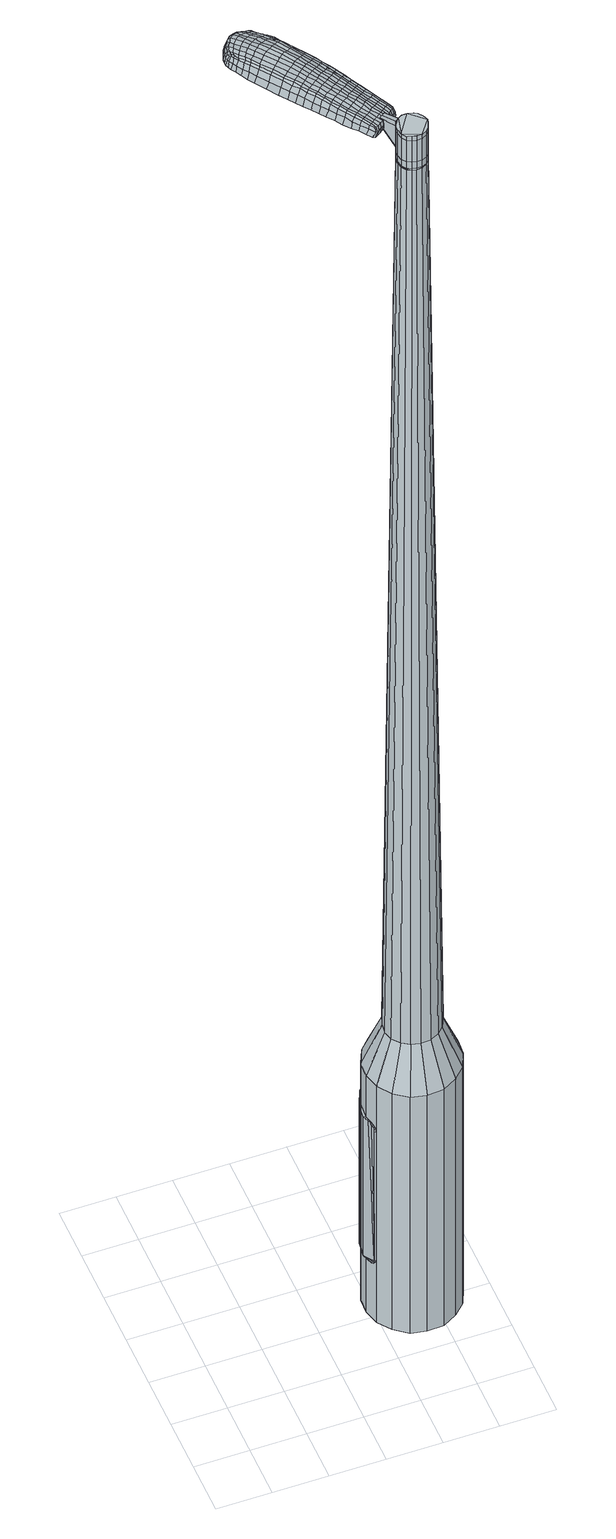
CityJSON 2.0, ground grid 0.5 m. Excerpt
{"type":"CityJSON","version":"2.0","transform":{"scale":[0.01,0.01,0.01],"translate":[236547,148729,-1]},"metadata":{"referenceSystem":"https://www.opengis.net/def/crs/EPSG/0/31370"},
"CityObjects":{
"object1":{"type":"GenericCityObject","attributes":{"cluster":222,"mean_distance_to_centroid":0.135,"new_centroid_x":236548.88,"new_centroid_y":148730.11,"mean_distance_to_camera":7.8,"H1":18.52,"H2":24.7,"Z_final":109.95,"cluster2":-1,"proj_x":236551.37,"proj_y":148728.3,"id_line":52798,"bearing_l":35.9,"distance":3.07,"orientation":"left","G_obj":125.9},"geometry":[{"type":"MultiSurface","lod":"2","boundaries":[[[0,1,2,3]],[[1,4,5,2]],[[4,6,7,5]],[[6,8,9,7]],[[8,10,11,9]],[[10,12,13,11]],[[12,14,15,13]],[[14,16,17,15]],[[16,18,19,17]],[[18,20,21,19]],[[20,22,23,21]],[[22,24,25,23]],[[24,26,27,25]],[[26,28,29,27]],[[28,30,31,29]],[[30,32,33,31]],[[32,34,35,33]],[[34,0,3,35]],[[36,37,38,39]],[[38,40,41,42]],[[41,43,42]],[[42,44,45,46]],[[45,47,46]],[[46,48,49,50]],[[49,51,50]],[[42,46,50,38]],[[50,52,39,38]],[[53,36,39]],[[2,5,7,35]],[[7,9,11,15]],[[11,13,15]],[[15,17,19,23]],[[19,21,23]],[[23,25,27,31]],[[27,29,31]],[[15,23,31,7]],[[31,33,35,7]],[[3,2,35]],[[1,0,54,55]],[[0,34,56,54]],[[34,32,57,56]],[[32,30,58,57]],[[30,28,59,58]],[[28,26,60,59]],[[26,24,61,60]],[[24,22,62,61]],[[22,20,63,62]],[[20,18,64,63]],[[18,16,65,64]],[[16,14,66,65]],[[14,12,67,66]],[[12,10,68,67]],[[10,8,69,68]],[[8,6,70,69]],[[6,4,71,70]],[[4,1,55,71]],[[55,54,72,73]],[[54,56,74,72]],[[56,57,75,74]],[[57,58,76,75]],[[58,59,77,76]],[[59,60,78,77]],[[60,61,79,78]],[[61,62,80,79]],[[62,63,81,80]],[[63,64,82,81]],[[64,65,83,82]],[[65,66,84,83]],[[66,67,85,84]],[[67,68,86,85]],[[68,69,87,86]],[[69,70,88,87]],[[70,71,89,88]],[[71,55,73,89]],[[90,91,92,93]],[[94,95,91,90]],[[96,97,95,94]],[[76,98,97,96]],[[99,100,98,76]],[[101,102,100,99]],[[79,103,102,101]],[[80,104,103,79]],[[105,106,104,80]],[[107,108,106,105]],[[109,110,108,107]],[[84,111,110,109]],[[112,113,111,84]],[[86,114,113,112]],[[115,116,114,86]],[[117,118,116,115]],[[89,119,118,117]],[[93,92,119,89]],[[120,121,122,123]],[[124,120,123,125]],[[126,124,125,127]],[[128,126,127,129]],[[130,128,129,131]],[[132,130,131,133]],[[134,132,133,135]],[[136,134,135,137]],[[138,136,137,139]],[[140,138,139,141]],[[142,140,141,143]],[[144,142,143,145]],[[146,144,145,147]],[[148,146,147,149]],[[150,148,149,151]],[[152,150,151,153]],[[73,72,90,93]],[[72,74,94,90]],[[74,75,96,94]],[[75,76,96]],[[77,99,76]],[[77,78,101,99]],[[78,79,101]],[[81,105,80]],[[81,82,107,105]],[[82,83,109,107]],[[83,84,109]],[[85,112,84]],[[85,86,112]],[[87,115,86]],[[87,88,117,115]],[[88,89,117]],[[73,93,89]],[[154,155,92,91]],[[155,119,92]],[[156,118,119]],[[156,157,116,118]],[[157,114,116]],[[158,113,114]],[[158,111,113]],[[159,110,111]],[[159,160,108,110]],[[160,161,106,108]],[[161,104,106]],[[162,102,103]],[[162,163,100,102]],[[163,98,100]],[[164,97,98]],[[164,165,95,97]],[[165,154,91,95]],[[39,52,152,166]],[[155,154,167,153]],[[53,39,166,121]],[[154,165,122,167]],[[36,53,121,120]],[[165,164,123,122]],[[37,36,120,124]],[[164,98,125,123]],[[38,37,124,126]],[[98,163,127,125]],[[40,38,126,128]],[[163,162,129,127]],[[41,40,128,130]],[[162,103,131,129]],[[43,41,130,132]],[[103,104,133,131]],[[42,43,132,134]],[[104,161,135,133]],[[44,42,134,136]],[[161,160,137,135]],[[45,44,136,138]],[[160,159,139,137]],[[47,45,138,140]],[[159,111,141,139]],[[46,47,140,142]],[[111,158,143,141]],[[48,46,142,144]],[[158,114,145,143]],[[49,48,144,146]],[[114,157,147,145]],[[51,49,146,148]],[[157,156,149,147]],[[50,51,148,150]],[[156,119,151,149]],[[52,50,150,152]],[[119,155,153,151]],[[152,153,168,169]],[[153,167,170,168]],[[167,122,171,170]],[[122,121,172,171]],[[121,166,173,172]],[[166,152,169,173]],[[174,175,176,177]],[[178,174,177,179]],[[174,178,180,181]],[[175,174,181,182]],[[183,184,185,186]],[[187,183,186,188]],[[183,187,189,190]],[[184,183,190,191]],[[192,193,194,195]],[[196,192,195,197]],[[192,196,198,199]],[[193,192,199,200]],[[201,202,203,204]],[[205,201,204,206]],[[201,205,207,208]],[[202,201,208,209]],[[210,211,212,213]],[[214,210,213,215]],[[210,214,216,217]],[[211,210,217,218]],[[219,220,221,222]],[[223,219,222,224]],[[219,223,225,226]],[[220,219,226,227]],[[228,229,230,231]],[[220,228,231,221]],[[228,220,227,232]],[[229,228,232,233]],[[234,235,236,237]],[[229,234,237,230]],[[234,229,233,238]],[[235,234,238,239]],[[240,178,179,241]],[[235,240,241,236]],[[240,235,239,242]],[[178,240,242,180]],[[243,244,245,246]],[[247,243,246,248]],[[243,247,249,250]],[[244,243,250,251]],[[252,253,254,255]],[[244,252,255,245]],[[252,244,251,256]],[[253,252,256,257]],[[258,259,260,261]],[[253,258,261,254]],[[258,253,257,262]],[[259,258,262,263]],[[264,265,266,267]],[[259,264,267,260]],[[264,259,263,268]],[[265,264,268,269]],[[270,175,182,271]],[[265,270,271,266]],[[270,265,269,272]],[[175,270,272,176]],[[273,274,275,276]],[[277,273,276,278]],[[273,277,279,280]],[[274,273,280,281]],[[282,283,284,285]],[[274,282,285,275]],[[282,274,281,286]],[[283,282,286,287]],[[288,289,290,291]],[[283,288,291,284]],[[288,283,287,292]],[[289,288,292,293]],[[294,187,188,295]],[[289,294,295,290]],[[294,289,293,296]],[[187,294,296,189]],[[297,298,299,300]],[[301,297,300,302]],[[297,301,303,304]],[[298,297,304,305]],[[306,307,308,309]],[[298,306,309,299]],[[306,298,305,310]],[[307,306,310,311]],[[312,313,314,315]],[[307,312,315,308]],[[312,307,311,316]],[[313,312,316,317]],[[318,319,320,321]],[[313,318,321,314]],[[318,313,317,322]],[[319,318,322,323]],[[324,184,191,325]],[[319,324,325,320]],[[324,319,323,326]],[[184,324,326,185]],[[327,213,212,328]],[[329,327,328,330]],[[327,329,331,332]],[[213,327,332,215]],[[333,329,330,334]],[[335,333,334,336]],[[333,335,337,338]],[[329,333,338,331]],[[339,335,336,340]],[[341,339,340,342]],[[339,341,343,344]],[[335,339,344,337]],[[345,341,342,346]],[[347,345,346,348]],[[345,347,349,350]],[[341,345,350,343]],[[351,347,348,352]],[[202,351,352,203]],[[351,202,209,353]],[[347,351,353,349]],[[354,355,200,199]],[[356,354,199,198]],[[354,356,357,358]],[[355,354,358,359]],[[360,361,359,358]],[[362,360,358,357]],[[360,362,363,364]],[[361,360,364,365]],[[366,367,365,364]],[[368,366,364,363]],[[366,368,369,370]],[[367,366,370,371]],[[372,373,371,370]],[[374,372,370,369]],[[372,374,207,205]],[[373,372,205,206]],[[375,376,377,378]],[[277,375,378,279]],[[375,277,278,379]],[[376,375,379,380]],[[381,196,197,382]],[[376,381,382,377]],[[381,376,380,383]],[[196,381,383,198]],[[384,385,386,387]],[[223,384,387,225]],[[384,223,224,388]],[[385,384,388,389]],[[390,391,392,393]],[[385,390,393,386]],[[390,385,389,394]],[[391,390,394,395]],[[396,193,200,397]],[[391,396,397,392]],[[396,391,395,398]],[[193,396,398,194]],[[399,400,401,402]],[[181,399,402,182]],[[399,181,180,403]],[[400,399,403,404]],[[405,406,407,408]],[[400,405,408,401]],[[405,400,404,409]],[[406,405,409,410]],[[411,204,203,412]],[[406,411,412,407]],[[411,406,410,413]],[[204,411,413,206]],[[414,415,416,417]],[[186,414,417,188]],[[414,186,185,418]],[[415,414,418,419]],[[420,208,207,421]],[[415,420,421,416]],[[420,415,419,422]],[[208,420,422,209]],[[423,424,425,426]],[[301,423,426,303]],[[423,301,302,427]],[[424,423,427,428]],[[429,214,215,430]],[[424,429,430,425]],[[429,424,428,431]],[[214,429,431,216]],[[432,433,434,435]],[[247,432,435,249]],[[432,247,248,436]],[[433,432,436,437]],[[438,439,440,441]],[[433,438,441,434]],[[438,433,437,442]],[[439,438,442,443]],[[444,211,218,445]],[[439,444,445,440]],[[444,439,443,446]],[[211,444,446,212]],[[447,448,437,436]],[[246,447,436,248]],[[447,246,245,449]],[[448,447,449,450]],[[451,452,443,442]],[[448,451,442,437]],[[451,448,450,453]],[[452,451,453,454]],[[455,328,212,446]],[[452,455,446,443]],[[455,452,454,456]],[[328,455,456,330]],[[457,458,459,460]],[[304,457,460,305]],[[457,304,303,426]],[[458,457,426,425]],[[461,332,331,462]],[[458,461,462,459]],[[461,458,425,430]],[[332,461,430,215]],[[463,464,450,449]],[[255,463,449,245]],[[463,255,254,465]],[[464,463,465,466]],[[467,468,454,453]],[[464,467,453,450]],[[467,464,466,469]],[[468,467,469,470]],[[471,334,330,456]],[[468,471,456,454]],[[471,468,470,472]],[[334,471,472,336]],[[473,474,475,476]],[[310,473,476,311]],[[473,310,305,460]],[[474,473,460,459]],[[477,338,337,478]],[[474,477,478,475]],[[477,474,459,462]],[[338,477,462,331]],[[479,480,466,465]],[[261,479,465,254]],[[479,261,260,481]],[[480,479,481,482]],[[483,484,470,469]],[[480,483,469,466]],[[483,480,482,485]],[[484,483,485,486]],[[487,340,336,472]],[[484,487,472,470]],[[487,484,486,488]],[[340,487,488,342]],[[489,490,491,492]],[[316,489,492,317]],[[489,316,311,476]],[[490,489,476,475]],[[493,344,343,494]],[[490,493,494,491]],[[493,490,475,478]],[[344,493,478,337]],[[495,496,482,481]],[[267,495,481,260]],[[495,267,266,497]],[[496,495,497,498]],[[499,500,486,485]],[[496,499,485,482]],[[499,496,498,501]],[[500,499,501,502]],[[503,346,342,488]],[[500,503,488,486]],[[503,500,502,504]],[[346,503,504,348]],[[505,506,507,508]],[[322,505,508,323]],[[505,322,317,492]],[[506,505,492,491]],[[509,350,349,510]],[[506,509,510,507]],[[509,506,491,494]],[[350,509,494,343]],[[511,512,498,497]],[[271,511,497,266]],[[511,271,182,402]],[[512,511,402,401]],[[513,514,502,501]],[[512,513,501,498]],[[513,512,401,408]],[[514,513,408,407]],[[515,352,348,504]],[[514,515,504,502]],[[515,514,407,412]],[[352,515,412,203]],[[516,517,419,418]],[[326,516,418,185]],[[516,326,323,508]],[[517,516,508,507]],[[518,353,209,422]],[[517,518,422,419]],[[518,517,507,510]],[[353,518,510,349]],[[519,520,380,379]],[[276,519,379,278]],[[519,276,275,521]],[[520,519,521,522]],[[523,356,198,383]],[[520,523,383,380]],[[523,520,522,524]],[[356,523,524,357]],[[525,526,527,528]],[[226,525,528,227]],[[525,226,225,387]],[[526,525,387,386]],[[529,530,531,532]],[[526,529,532,527]],[[529,526,386,393]],[[530,529,393,392]],[[533,355,359,534]],[[530,533,534,531]],[[533,530,392,397]],[[355,533,397,200]],[[535,536,522,521]],[[285,535,521,275]],[[535,285,284,537]],[[536,535,537,538]],[[539,362,357,524]],[[536,539,524,522]],[[539,536,538,540]],[[362,539,540,363]],[[541,542,543,544]],[[232,541,544,233]],[[541,232,227,528]],[[542,541,528,527]],[[545,546,547,548]],[[542,545,548,543]],[[545,542,527,532]],[[546,545,532,531]],[[549,361,365,550]],[[546,549,550,547]],[[549,546,531,534]],[[361,549,534,359]],[[551,552,538,537]],[[291,551,537,284]],[[551,291,290,553]],[[552,551,553,554]],[[555,368,363,540]],[[552,555,540,538]],[[555,552,554,556]],[[368,555,556,369]],[[557,558,559,560]],[[238,557,560,239]],[[557,238,233,544]],[[558,557,544,543]],[[561,562,563,564]],[[558,561,564,559]],[[561,558,543,548]],[[562,561,548,547]],[[565,367,371,566]],[[562,565,566,563]],[[565,562,547,550]],[[367,565,550,365]],[[567,568,554,553]],[[295,567,553,290]],[[567,295,188,417]],[[568,567,417,416]],[[569,374,369,556]],[[568,569,556,554]],[[569,568,416,421]],[[374,569,421,207]],[[570,571,404,403]],[[242,570,403,180]],[[570,242,239,560]],[[571,570,560,559]],[[572,573,410,409]],[[571,572,409,404]],[[572,571,559,564]],[[573,572,564,563]],[[574,373,206,413]],[[573,574,413,410]],[[574,573,563,566]],[[373,574,566,371]],[[575,576,577,578]],[[578,577,579,580]],[[581,579,577,582]],[[582,577,576,583]],[[584,585,586,587]],[[587,586,588,589]],[[590,588,586,591]],[[591,586,585,592]],[[593,594,595,596]],[[596,595,597,598]],[[599,597,595,600]],[[600,595,594,601]],[[602,603,604,605]],[[605,604,606,607]],[[608,606,604,609]],[[609,604,603,610]],[[611,612,613,614]],[[614,613,615,616]],[[617,615,613,618]],[[618,613,612,619]],[[620,621,622,623]],[[623,622,624,625]],[[626,624,622,627]],[[627,622,621,628]],[[629,630,631,632]],[[632,631,621,620]],[[628,621,631,633]],[[633,631,630,634]],[[635,636,637,638]],[[638,637,630,629]],[[634,630,637,639]],[[639,637,636,640]],[[580,579,641,642]],[[642,641,636,635]],[[640,636,641,643]],[[643,641,579,581]],[[644,645,646,647]],[[647,646,648,649]],[[650,648,646,651]],[[651,646,645,652]],[[653,654,655,656]],[[656,655,645,644]],[[652,645,655,657]],[[657,655,654,658]],[[659,660,661,662]],[[662,661,654,653]],[[658,654,661,663]],[[663,661,660,664]],[[665,666,667,668]],[[668,667,660,659]],[[664,660,667,669]],[[669,667,666,670]],[[583,576,671,672]],[[672,671,666,665]],[[670,666,671,673]],[[673,671,576,575]],[[674,675,676,677]],[[677,676,678,679]],[[680,678,676,681]],[[681,676,675,682]],[[683,684,685,686]],[[686,685,675,674]],[[682,675,685,687]],[[687,685,684,688]],[[689,690,691,692]],[[692,691,684,683]],[[688,684,691,693]],[[693,691,690,694]],[[589,588,695,696]],[[696,695,690,689]],[[694,690,695,697]],[[697,695,588,590]],[[698,699,700,701]],[[701,700,702,703]],[[704,702,700,705]],[[705,700,699,706]],[[707,708,709,710]],[[710,709,699,698]],[[706,699,709,711]],[[711,709,708,712]],[[713,714,715,716]],[[716,715,708,707]],[[712,708,715,717]],[[717,715,714,718]],[[719,720,721,722]],[[722,721,714,713]],[[718,714,721,723]],[[723,721,720,724]],[[592,585,725,726]],[[726,725,720,719]],[[724,720,725,727]],[[727,725,585,584]],[[611,614,728,729]],[[729,728,730,731]],[[732,730,728,733]],[[733,728,614,616]],[[731,730,734,735]],[[735,734,736,737]],[[738,736,734,739]],[[739,734,730,732]],[[737,736,740,741]],[[741,740,742,743]],[[744,742,740,745]],[[745,740,736,738]],[[743,742,746,747]],[[747,746,748,749]],[[750,748,746,751]],[[751,746,742,744]],[[749,748,752,753]],[[753,752,603,602]],[[610,603,752,754]],[[754,752,748,750]],[[601,755,756,600]],[[600,756,757,599]],[[758,757,756,759]],[[759,756,755,760]],[[760,761,762,759]],[[759,762,763,758]],[[764,763,762,765]],[[765,762,761,766]],[[766,767,768,765]],[[765,768,769,764]],[[770,769,768,771]],[[771,768,767,772]],[[772,773,774,771]],[[771,774,775,770]],[[608,775,774,606]],[[606,774,773,607]],[[776,777,778,779]],[[779,778,678,680]],[[679,678,778,780]],[[780,778,777,781]],[[598,597,782,783]],[[783,782,777,776]],[[781,777,782,784]],[[784,782,597,599]],[[785,786,787,788]],[[788,787,624,626]],[[625,624,787,789]],[[789,787,786,790]],[[791,792,793,794]],[[794,793,786,785]],[[790,786,793,795]],[[795,793,792,796]],[[601,594,797,798]],[[798,797,792,791]],[[796,792,797,799]],[[799,797,594,593]],[[800,801,802,803]],[[803,802,582,583]],[[581,582,802,804]],[[804,802,801,805]],[[806,807,808,809]],[[809,808,801,800]],[[805,801,808,810]],[[810,808,807,811]],[[602,605,812,813]],[[813,812,807,806]],[[811,807,812,814]],[[814,812,605,607]],[[815,816,817,818]],[[818,817,587,589]],[[584,587,817,819]],[[819,817,816,820]],[[608,609,821,822]],[[822,821,816,815]],[[820,816,821,823]],[[823,821,609,610]],[[824,825,702,826]],[[826,702,704]],[[703,702,827]],[[827,702,825,828]],[[616,615,829,830]],[[830,829,825,824]],[[828,825,829,831]],[[831,829,615,617]],[[832,833,834,835]],[[835,834,648,650]],[[649,648,834,836]],[[836,834,833,837]],[[838,839,840,841]],[[841,840,833,832]],[[837,833,840,842]],[[842,840,839,843]],[[619,612,844,845]],[[845,844,839,838]],[[843,839,844,846]],[[846,844,612,611]],[[837,847,848,836]],[[836,848,647,649]],[[644,647,848,849]],[[849,848,847,850]],[[843,851,852,842]],[[842,852,847,837]],[[850,847,852,853]],[[853,852,851,854]],[[611,729,855,846]],[[846,855,851,843]],[[854,851,855,856]],[[856,855,729,731]],[[857,858,859]],[[859,858,705,706]],[[704,705,858,826]],[[826,858,824]],[[732,733,860,861]],[[861,860,858,857]],[[824,858,860,830]],[[830,860,733,616]],[[850,862,863,849]],[[849,863,656,644]],[[653,656,863,864]],[[864,863,862,865]],[[854,866,867,853]],[[853,867,862,850]],[[865,862,867,868]],[[868,867,866,869]],[[731,735,870,856]],[[856,870,866,854]],[[869,866,870,871]],[[871,870,735,737]],[[872,873,874,875]],[[875,874,711,712]],[[706,711,874,859]],[[859,874,873,857]],[[738,739,876,877]],[[877,876,873,872]],[[857,873,876,861]],[[861,876,739,732]],[[865,878,879,864]],[[864,879,662,653]],[[659,662,879,880]],[[879,878,880]],[[869,881,882,868]],[[868,882,878,865]],[[880,878,882,883]],[[883,882,881,884]],[[737,741,885,871]],[[871,885,881,869]],[[884,881,885,886]],[[886,885,741,743]],[[887,888,889,890]],[[890,889,717,718]],[[712,717,889,875]],[[875,889,888,872]],[[744,745,891,892]],[[892,891,888,887]],[[872,888,891,877]],[[877,891,745,738]],[[880,893,668,659]],[[665,668,893,894]],[[884,895,896,883]],[[883,896,893,880]],[[894,893,896,897]],[[897,896,895,898]],[[743,747,899,886]],[[886,899,895,884]],[[898,895,899,900]],[[900,899,747,749]],[[901,902,903,904]],[[904,903,723,724]],[[718,723,903,890]],[[890,903,902,887]],[[750,751,905,906]],[[906,905,902,901]],[[887,902,905,892]],[[892,905,751,744]],[[894,907,672,665]],[[583,672,907,803]],[[803,907,800]],[[898,908,909,897]],[[897,909,907,894]],[[800,907,909,809]],[[809,909,908,806]],[[749,753,910,900]],[[900,910,908,898]],[[806,908,910,813]],[[813,910,753,602]],[[820,911,912,819]],[[819,912,727,584]],[[724,727,912,904]],[[904,912,911,901]],[[610,754,913,823]],[[823,913,911,820]],[[901,911,913,906]],[[906,913,754,750]],[[781,914,915,780]],[[780,915,677,679]],[[674,677,915,916]],[[916,915,914,917]],[[599,757,918,784]],[[784,918,914,781]],[[917,914,918,919]],[[919,918,757,758]],[[920,921,922,923]],[[923,922,627,628]],[[626,627,922,788]],[[788,922,921,785]],[[924,925,926,927]],[[927,926,921,920]],[[785,921,926,794]],[[794,926,925,791]],[[760,755,928,929]],[[929,928,925,924]],[[791,925,928,798]],[[798,928,755,601]],[[917,930,931,916]],[[916,931,686,674]],[[683,686,931,932]],[[932,931,930,933]],[[758,763,934,919]],[[919,934,930,917]],[[933,930,934,935]],[[935,934,763,764]],[[936,937,938,939]],[[939,938,633,634]],[[628,633,938,923]],[[923,938,937,920]],[[940,941,942,943]],[[943,942,937,936]],[[920,937,942,927]],[[927,942,941,924]],[[766,761,944,945]],[[945,944,941,940]],[[924,941,944,929]],[[929,944,761,760]],[[933,946,947,932]],[[932,947,692,683]],[[689,692,947,948]],[[948,947,946,949]],[[764,769,950,935]],[[935,950,946,933]],[[949,946,950,951]],[[951,950,769,770]],[[952,953,954,955]],[[955,954,639,640]],[[634,639,954,939]],[[939,954,953,936]],[[956,957,958,959]],[[959,958,953,952]],[[936,953,958,943]],[[943,958,957,940]],[[772,767,960,961]],[[961,960,957,956]],[[940,957,960,945]],[[945,960,767,766]],[[949,962,963,948]],[[948,963,696,689]],[[589,696,963,818]],[[818,963,962,815]],[[770,775,964,951]],[[951,964,962,949]],[[815,962,964,822]],[[822,964,775,608]],[[805,965,966,804]],[[804,966,643,581]],[[640,643,966,955]],[[955,966,965,952]],[[811,967,968,810]],[[810,968,965,805]],[[952,965,968,959]],[[959,968,967,956]],[[607,773,969,814]],[[814,969,967,811]],[[956,967,969,961]],[[961,969,773,772]],[[575,578,177,176]],[[578,580,179,177]],[[590,591,190,189]],[[591,592,191,190]],[[593,596,195,194]],[[596,598,197,195]],[[617,618,217,216]],[[618,619,218,217]],[[620,623,222,221]],[[623,625,224,222]],[[629,632,231,230]],[[632,620,221,231]],[[635,638,237,236]],[[638,629,230,237]],[[580,642,241,179]],[[642,635,236,241]],[[650,651,250,249]],[[651,652,251,250]],[[652,657,256,251]],[[657,658,257,256]],[[658,663,262,257]],[[663,664,263,262]],[[664,669,268,263]],[[669,670,269,268]],[[670,673,272,269]],[[673,575,176,272]],[[680,681,280,279]],[[681,682,281,280]],[[682,687,286,281]],[[687,688,287,286]],[[688,693,292,287]],[[693,694,293,292]],[[694,697,296,293]],[[697,590,189,296]],[[698,701,300,299]],[[701,703,302,300]],[[707,710,309,308]],[[710,698,299,309]],[[713,716,315,314]],[[716,707,308,315]],[[719,722,321,320]],[[722,713,314,321]],[[592,726,325,191]],[[726,719,320,325]],[[776,779,378,377]],[[779,680,279,378]],[[598,783,382,197]],[[783,776,377,382]],[[625,789,388,224]],[[789,790,389,388]],[[790,795,394,389]],[[795,796,395,394]],[[796,799,398,395]],[[799,593,194,398]],[[703,827,427,302]],[[827,828,428,427]],[[828,831,431,428]],[[831,617,216,431]],[[832,835,435,434]],[[835,650,249,435]],[[838,841,441,440]],[[841,832,434,441]],[[619,845,445,218]],[[845,838,440,445]],[[970,971,972,973]],[[974,975,973,972]],[[976,977,978,979]],[[980,981,982,983]],[[971,984,985,972]],[[986,974,972,985]],[[987,976,979,988]],[[989,990,981,980]],[[984,991,992,985]],[[992,993,986,985]],[[994,987,988,995]],[[996,990,989,997]],[[991,998,999,992]],[[999,1000,993,992]],[[1001,994,995,1002]],[[1003,996,997,1004]],[[1005,1006,1007,1008]],[[1009,1010,1006,1005]],[[1009,1011,1012,1010]],[[1011,1013,1014,1012]],[[1015,1016,1017,1018]],[[1019,1020,1016,1015]],[[1021,1022,1020,1019]],[[1023,1024,1022,1021]],[[1018,1007,1006,1015]],[[1015,1006,1010,1019]],[[1010,1012,1021,1019]],[[1012,1014,1023,1021]],[[979,978,975,974]],[[988,979,974,986]],[[993,995,988,986]],[[1000,1002,995,993]],[[980,983,977,976]],[[989,980,976,987]],[[997,989,987,994]],[[1004,997,994,1001]],[[981,1005,1008,982]],[[990,1009,1005,981]],[[1011,1009,990,996]],[[1013,1011,996,1003]],[[1025,1026,1027,1028]],[[1027,1029,1030,1031]],[[1027,1031,1032,1033]],[[1027,1033,1028]],[[1034,1025,1028,1035]],[[1036,1035,1028,1037]],[[1038,1037,1028]],[[1039,1027,1026,1040]],[[1041,1039,1040,1042]],[[1043,1041,1042,1044]],[[1045,1043,1044,1046]],[[1047,1045,1046,1048]],[[1048,1049,1050,1051]],[[1048,1051,1052,1053]],[[1048,1053,1054,1055]],[[1054,1056,1057,1058]],[[1054,1058,1059,1060]],[[1054,1060,1055]],[[1048,1055,1047]],[[1061,1062,1026,1025]],[[1063,1064,1029,1027]],[[1065,1066,1038,1028]],[[1062,1067,1040,1026]],[[1068,1063,1027,1039]],[[1067,1069,1042,1040]],[[1070,1068,1039,1041]],[[1069,1071,1044,1042]],[[1072,1070,1041,1043]],[[1071,1073,1046,1044]],[[1074,1072,1043,1045]],[[1073,1075,1048,1046]],[[1076,1074,1045,1047]],[[1075,1077,1049,1048]],[[1078,1079,1056,1054]],[[1080,1076,1047,1055]],[[1050,1049,1077,1081]],[[1051,1050,1081,1082]],[[1052,1051,1082,1083]],[[1053,1052,1083,1084]],[[1054,1053,1084,1078]],[[1085,1061,1025,1034]],[[1086,1085,1034,1035]],[[1087,1086,1035,1036]],[[1088,1087,1036,1037]],[[1066,1088,1037,1038]],[[1030,1029,1064,1089]],[[1057,1056,1079,1090]],[[1031,1030,1089,1091]],[[1032,1031,1091,1092]],[[1033,1032,1092,1093]],[[1028,1033,1093,1065]],[[1058,1057,1090,1094]],[[1059,1058,1094,1095]],[[1060,1059,1095,1096]],[[1055,1060,1096,1080]]]}]}
},
"vertices":[
[161,145,384],[175,152,384],[175,152,96],[161,145,96],[189,153,384],[189,153,96],[203,150,384],[203,150,96],[216,141,384],[216,141,96],[224,129,384],[224,129,96],[228,115,384],[228,115,96],[227,101,384],[227,101,96],[221,87,384],[221,87,96],[211,77,384],[211,77,96],[198,70,384],[198,70,96],[183,69,384],[183,69,96],[169,72,384],[169,72,96],[157,81,384],[157,81,96],[148,93,384],[148,93,96],[144,107,384],[144,107,96],[145,121,384],[145,121,96],[151,135,384],[151,135,96],[173,114,1524],[173,110,1524],[174,105,1524],[178,122,1524],[177,101,1524],[181,99,1524],[190,98,1524],[185,98,1524],[194,100,1524],[197,103,1524],[200,112,1524],[199,108,1524],[198,117,1524],[195,121,1524],[187,124,1524],[192,123,1524],[182,124,1524],[175,119,1524],[171,131,429],[179,135,429],[165,125,429],[162,117,429],[161,108,429],[163,100,429],[169,93,429],[176,88,429],[184,86,429],[193,87,429],[201,91,429],[207,97,429],[211,105,429],[211,114,429],[209,122,429],[204,129,429],[196,134,429],[188,136,429],[178,122,1483],[182,124,1483],[175,119,1483],[173,114,1483],[173,110,1483],[174,105,1483],[177,101,1483],[181,99,1483],[185,98,1483],[190,98,1483],[194,100,1483],[197,103,1483],[199,108,1483],[200,112,1483],[198,117,1483],[195,121,1483],[192,123,1483],[187,124,1483],[179,121,1483],[179,121,1485],[183,123,1485],[183,123,1483],[175,118,1483],[175,118,1485],[174,114,1483],[174,114,1485],[173,110,1485],[175,105,1483],[175,105,1485],[177,102,1483],[177,102,1485],[181,99,1485],[185,98,1485],[190,99,1483],[190,99,1485],[194,101,1483],[194,101,1485],[197,104,1483],[197,104,1485],[199,108,1485],[199,112,1483],[199,112,1485],[198,117,1485],[195,120,1483],[195,120,1485],[191,123,1483],[191,123,1485],[187,124,1485],[173,114,1519],[175,119,1519],[175,119,1493],[173,114,1493],[173,110,1519],[173,110,1493],[174,105,1519],[174,105,1493],[177,101,1519],[177,101,1493],[181,99,1519],[181,99,1493],[185,98,1519],[185,98,1493],[190,98,1519],[190,98,1493],[194,100,1519],[194,100,1493],[197,103,1519],[197,103,1493],[199,108,1519],[199,108,1493],[200,112,1519],[200,112,1493],[198,117,1519],[198,117,1493],[195,121,1519],[195,121,1493],[192,123,1519],[192,123,1493],[187,124,1519],[187,124,1493],[182,124,1519],[182,124,1493],[178,122,1485],[182,124,1485],[192,123,1485],[195,121,1485],[200,112,1485],[197,103,1485],[194,100,1485],[190,98,1485],[177,101,1485],[174,105,1485],[173,114,1485],[175,119,1485],[178,122,1519],[178,122,1493],[170,139,1513],[170,139,1518],[167,137,1513],[165,135,1513],[165,135,1518],[167,137,1518],[140,208,1519],[144,203,1518],[144,205,1509],[140,210,1510],[135,216,1519],[135,218,1510],[134,214,1526],[139,207,1525],[143,201,1525],[108,186,1519],[113,181,1518],[115,181,1525],[110,186,1525],[103,193,1519],[105,193,1526],[101,193,1510],[106,186,1510],[111,181,1509],[80,256,1519],[83,258,1519],[82,259,1513],[79,257,1513],[77,253,1519],[76,253,1513],[78,251,1524],[80,254,1524],[83,257,1524],[123,196,1530],[127,190,1529],[130,192,1529],[126,198,1530],[118,203,1531],[120,205,1531],[115,201,1530],[120,194,1530],[124,188,1529],[171,131,1512],[173,132,1512],[172,133,1517],[170,132,1517],[168,129,1512],[168,130,1517],[167,129,1506],[170,131,1506],[172,133,1506],[104,256,1519],[106,253,1519],[107,255,1512],[104,257,1512],[102,257,1518],[103,259,1512],[102,256,1522],[103,255,1523],[105,252,1524],[109,250,1519],[113,245,1519],[114,247,1512],[110,251,1512],[109,249,1524],[112,244,1525],[117,241,1519],[121,235,1519],[122,236,1511],[117,243,1511],[116,239,1526],[121,233,1526],[128,225,1519],[129,227,1510],[127,224,1526],[180,146,1513],[175,153,1513],[175,151,1518],[179,145,1517],[182,141,1512],[181,142,1516],[183,143,1506],[180,148,1507],[176,154,1507],[171,159,1514],[167,165,1515],[167,164,1520],[171,158,1519],[172,161,1507],[168,167,1507],[163,172,1515],[159,178,1516],[159,176,1522],[163,170,1521],[164,173,1508],[160,180,1508],[155,184,1517],[151,190,1517],[151,189,1524],[155,183,1523],[156,186,1508],[152,192,1509],[148,197,1518],[147,195,1524],[148,198,1509],[74,235,1519],[76,232,1519],[77,233,1524],[76,236,1523],[74,238,1518],[75,238,1522],[72,238,1512],[73,235,1512],[74,232,1512],[78,228,1519],[81,223,1519],[83,224,1525],[80,229,1524],[77,228,1512],[80,223,1512],[85,218,1519],[89,212,1519],[91,212,1526],[86,219,1526],[83,218,1511],[87,212,1511],[96,202,1519],[98,203,1526],[94,203,1510],[155,129,1513],[150,135,1513],[149,135,1507],[153,129,1507],[159,124,1512],[157,125,1506],[159,126,1516],[156,129,1517],[151,135,1518],[145,140,1514],[141,146,1515],[139,146,1507],[144,140,1507],[147,140,1519],[142,146,1520],[136,152,1515],[131,158,1516],[129,158,1508],[134,152,1508],[137,152,1521],[133,158,1522],[126,163,1517],[122,169,1517],[120,169,1509],[125,164,1508],[128,164,1523],[124,169,1524],[117,175,1518],[115,175,1509],[119,175,1524],[167,136,1519],[169,137,1519],[162,142,1520],[164,144,1520],[160,140,1520],[164,134,1519],[158,148,1522],[160,150,1522],[154,154,1523],[156,156,1523],[151,152,1523],[155,146,1521],[149,160,1524],[151,162,1524],[145,166,1525],[147,168,1525],[142,164,1525],[147,158,1524],[140,172,1526],[143,174,1526],[136,178,1527],[139,180,1527],[133,176,1527],[138,170,1526],[132,184,1528],[134,186,1528],[129,182,1528],[82,252,1527],[85,254,1527],[80,249,1526],[82,245,1527],[85,248,1528],[88,251,1528],[89,243,1529],[92,245,1529],[86,240,1528],[90,234,1530],[93,237,1530],[96,239,1530],[97,231,1531],[100,234,1531],[94,229,1530],[99,221,1531],[102,224,1531],[106,226,1531],[110,214,1531],[113,216,1531],[107,211,1531],[73,240,1518],[73,243,1519],[72,243,1513],[72,240,1513],[74,239,1523],[75,242,1523],[75,248,1519],[74,248,1513],[76,247,1524],[100,258,1518],[97,259,1518],[98,258,1523],[100,257,1523],[100,260,1513],[97,260,1513],[94,260,1519],[90,260,1519],[90,259,1524],[94,259,1523],[94,261,1513],[89,261,1513],[86,259,1519],[87,258,1524],[86,260,1513],[138,206,1528],[136,205,1528],[140,199,1528],[142,200,1527],[133,213,1528],[131,212,1529],[134,203,1529],[131,201,1530],[135,195,1529],[138,197,1528],[129,211,1529],[126,209,1530],[128,200,1530],[133,194,1529],[123,207,1531],[112,187,1528],[113,188,1529],[108,195,1529],[106,194,1528],[116,181,1527],[118,183,1528],[117,191,1529],[111,198,1530],[121,185,1528],[161,124,1512],[162,125,1512],[162,126,1517],[160,125,1517],[159,124,1506],[161,125,1506],[165,127,1512],[165,128,1517],[164,127,1506],[182,139,1512],[181,138,1512],[181,139,1506],[183,140,1506],[181,140,1517],[180,139,1517],[179,137,1512],[177,135,1512],[177,136,1506],[179,138,1506],[178,138,1517],[176,136,1517],[175,134,1512],[175,135,1506],[174,135,1517],[178,144,1519],[177,143,1519],[174,150,1520],[173,149,1520],[175,142,1519],[173,140,1519],[171,148,1520],[169,147,1520],[171,139,1519],[167,145,1520],[157,129,1519],[159,130,1519],[154,136,1520],[153,135,1520],[161,132,1519],[157,138,1520],[170,157,1521],[169,156,1521],[166,163,1522],[164,162,1522],[167,154,1521],[164,153,1521],[162,160,1522],[160,159,1523],[162,151,1522],[158,157,1523],[148,141,1521],[150,142,1521],[145,148,1522],[143,147,1522],[152,144,1521],[148,150,1522],[162,169,1523],[160,168,1523],[158,175,1524],[156,174,1524],[158,167,1523],[156,165,1524],[154,173,1525],[152,171,1525],[154,163,1524],[150,169,1525],[139,153,1523],[140,154,1523],[136,160,1524],[134,158,1524],[143,156,1524],[139,162,1525],[154,182,1525],[152,180,1525],[150,188,1526],[148,187,1526],[150,179,1526],[148,177,1526],[146,185,1527],[144,183,1527],[145,175,1526],[141,182,1527],[130,164,1525],[131,166,1525],[127,171,1526],[125,170,1526],[134,168,1526],[130,174,1527],[146,194,1527],[144,193,1527],[142,191,1527],[139,189,1528],[137,188,1528],[120,176,1527],[122,177,1527],[125,179,1528],[76,237,1525],[76,240,1525],[78,234,1526],[78,237,1526],[77,245,1526],[80,241,1527],[101,255,1525],[99,256,1525],[101,253,1526],[104,252,1525],[96,256,1525],[92,256,1526],[95,253,1527],[98,253,1526],[89,256,1526],[91,252,1527],[80,230,1526],[81,232,1527],[84,225,1527],[85,227,1528],[83,236,1528],[87,231,1529],[107,248,1526],[105,249,1527],[109,244,1528],[111,244,1527],[102,249,1527],[98,248,1528],[103,243,1529],[106,243,1528],[95,247,1528],[99,241,1530],[87,220,1528],[88,222,1529],[92,213,1528],[93,215,1529],[91,225,1529],[96,218,1530],[115,239,1528],[113,239,1528],[118,232,1529],[119,232,1528],[110,238,1529],[107,237,1530],[112,230,1530],[115,231,1530],[103,235,1530],[109,228,1531],[99,203,1529],[101,205,1529],[104,208,1530],[126,223,1528],[124,222,1529],[122,221,1530],[119,219,1530],[116,218,1531],[142,203,1509],[142,202,1518],[138,207,1518],[138,209,1509],[133,214,1519],[134,216,1510],[133,213,1525],[137,206,1525],[141,200,1525],[116,182,1525],[114,182,1518],[110,187,1518],[112,187,1525],[105,194,1519],[106,194,1525],[103,194,1510],[108,188,1509],[112,182,1509],[83,257,1513],[84,256,1519],[81,254,1519],[80,255,1513],[79,251,1519],[78,252,1513],[80,250,1524],[82,253,1524],[85,255,1524],[130,192,1528],[127,190,1528],[123,196,1529],[125,198,1529],[118,203,1529],[120,205,1529],[115,201,1529],[120,194,1529],[124,188,1528],[171,135,1516],[171,134,1512],[169,132,1512],[169,133,1516],[167,131,1512],[166,132,1516],[166,131,1506],[169,133,1506],[171,135,1506],[105,253,1512],[105,252,1519],[103,254,1518],[103,256,1512],[101,255,1518],[102,257,1512],[101,255,1522],[102,253,1523],[104,251,1523],[112,246,1512],[112,244,1519],[108,248,1519],[108,250,1512],[107,247,1524],[111,243,1525],[120,235,1511],[120,233,1519],[115,240,1519],[116,241,1511],[115,238,1525],[119,232,1526],[127,224,1519],[127,226,1510],[126,223,1526],[173,151,1518],[174,152,1513],[178,145,1513],[177,144,1517],[180,141,1512],[179,141,1515],[181,142,1506],[178,147,1506],[174,153,1507],[165,163,1520],[166,164,1514],[170,158,1514],[169,157,1519],[170,160,1507],[166,166,1507],[157,176,1522],[158,177,1516],[162,171,1515],[161,169,1521],[162,172,1508],[158,179,1508],[149,188,1523],[150,189,1517],[154,183,1516],[153,182,1522],[154,185,1508],[150,191,1508],[146,195,1517],[145,194,1524],[146,197,1509],[79,234,1523],[78,233,1519],[76,236,1518],[77,237,1523],[75,238,1518],[77,238,1522],[74,238,1512],[75,236,1512],[76,233,1512],[85,225,1525],[83,224,1519],[80,229,1519],[82,229,1524],[78,229,1512],[81,224,1512],[92,213,1526],[91,213,1519],[86,219,1519],[88,220,1525],[85,219,1511],[89,213,1511],[98,204,1519],[99,204,1526],[96,204,1510],[150,136,1507],[152,136,1513],[156,130,1513],[155,130,1506],[160,126,1512],[158,126,1506],[160,127,1515],[157,130,1517],[153,136,1518],[140,148,1507],[142,147,1514],[147,142,1514],[145,142,1507],[148,142,1519],[143,148,1520],[131,159,1508],[133,159,1516],[137,153,1515],[136,153,1508],[139,153,1521],[134,159,1522],[121,171,1508],[123,170,1517],[128,165,1516],[126,165,1508],[130,165,1522],[125,171,1523],[119,176,1517],[117,176,1509],[120,176,1524],[166,137,1518],[168,138,1518],[162,142,1519],[164,144,1519],[160,141,1519],[164,135,1518],[158,149,1520],[160,150,1520],[153,155,1521],[155,156,1521],[151,153,1521],[155,147,1520],[149,161,1523],[151,162,1523],[144,167,1524],[147,168,1524],[142,165,1524],[146,159,1523],[140,173,1525],[142,174,1525],[136,178,1526],[138,180,1526],[133,177,1526],[138,171,1525],[131,184,1527],[134,186,1527],[129,182,1527],[86,253,1526],[83,251,1526],[81,248,1525],[83,245,1526],[85,248,1526],[88,250,1526],[92,245,1528],[89,243,1528],[86,240,1527],[91,234,1528],[93,237,1529],[96,239,1529],[100,233,1530],[97,231,1530],[95,229,1529],[100,222,1530],[103,224,1530],[105,226,1530],[113,216,1530],[110,214,1530],[107,211,1530],[74,243,1513],[75,242,1518],[75,240,1518],[74,240,1512],[76,239,1523],[77,242,1523],[77,247,1519],[76,247,1513],[78,246,1523],[97,256,1523],[97,257,1518],[99,256,1518],[99,255,1523],[100,258,1512],[97,258,1512],[91,257,1523],[90,258,1519],[94,258,1519],[94,256,1523],[94,259,1513],[90,259,1513],[87,257,1519],[88,256,1524],[86,258,1513],[140,199,1527],[136,205,1527],[137,205,1527],[141,199,1526],[132,212,1527],[131,212,1528],[135,196,1528],[131,202,1528],[133,203,1528],[137,197,1527],[128,210,1528],[126,209,1529],[128,200,1529],[132,194,1528],[123,207,1529],[108,196,1528],[114,189,1527],[112,188,1527],[107,195,1527],[117,182,1526],[118,183,1527],[117,191,1528],[111,198,1528],[121,186,1527],[161,128,1516],[161,127,1512],[160,127,1516],[159,126,1506],[160,127,1506],[164,129,1512],[164,130,1516],[163,129,1506],[180,141,1506],[180,140,1512],[181,140,1512],[181,141,1506],[179,141,1516],[179,140,1516],[176,138,1506],[176,137,1512],[178,139,1512],[178,140,1506],[177,139,1516],[175,138,1516],[174,136,1512],[173,136,1506],[173,136,1516],[176,144,1518],[177,144,1518],[173,150,1519],[172,150,1519],[172,141,1518],[174,143,1518],[170,148,1519],[168,147,1519],[170,140,1518],[166,145,1519],[154,137,1519],[158,131,1518],[153,136,1519],[161,133,1518],[157,139,1519],[168,156,1520],[169,156,1520],[165,163,1521],[164,162,1521],[164,153,1520],[166,155,1520],[162,161,1521],[160,159,1521],[162,152,1520],[158,158,1521],[145,149,1521],[149,143,1520],[149,142,1520],[144,148,1521],[152,145,1520],[148,151,1521],[160,168,1522],[161,169,1522],[156,175,1523],[156,165,1522],[158,167,1522],[154,173,1523],[151,171,1524],[153,164,1523],[149,170,1524],[136,160,1523],[140,154,1522],[139,154,1522],[135,160,1523],[143,157,1522],[139,162,1523],[152,181,1524],[148,187,1525],[147,178,1525],[150,179,1524],[145,185,1525],[143,184,1526],[145,176,1525],[141,182,1526],[127,172,1525],[131,166,1524],[130,165,1524],[126,171,1525],[134,168,1524],[130,174,1525],[144,193,1526],[139,190,1527],[141,191,1526],[136,188,1527],[122,178,1526],[121,177,1526],[125,180,1526],[78,240,1524],[78,238,1524],[79,235,1525],[79,237,1525],[79,244,1525],[81,241,1525],[101,252,1525],[99,254,1524],[101,253,1524],[103,251,1525],[95,252,1526],[92,255,1525],[96,255,1524],[98,252,1525],[89,254,1525],[91,251,1526],[82,232,1526],[82,230,1526],[85,225,1526],[86,227,1527],[84,236,1526],[88,231,1527],[108,243,1527],[104,248,1526],[106,247,1526],[110,243,1526],[102,242,1528],[98,247,1527],[101,248,1526],[105,243,1527],[95,246,1527],[99,241,1528],[89,222,1527],[88,220,1527],[93,214,1527],[94,215,1528],[92,225,1528],[97,218,1529],[117,231,1528],[112,238,1527],[114,238,1527],[118,231,1527],[111,229,1529],[106,236,1529],[109,237,1528],[114,230,1528],[103,235,1529],[108,228,1530],[101,206,1528],[100,204,1528],[104,208,1529],[124,222,1528],[125,222,1528],[118,219,1529],[121,220,1529],[116,217,1530],[181,142,1508],[175,138,1508],[157,165,1509],[164,170,1509],[145,183,1510],[152,188,1510],[123,215,1512],[130,221,1512],[141,206,1511],[133,201,1511],[112,230,1513],[104,241,1514],[111,246,1514],[120,235,1513],[170,134,1508],[151,160,1509],[138,178,1510],[115,210,1512],[126,195,1511],[104,224,1513],[97,235,1514],[164,130,1508],[144,156,1509],[131,173,1510],[107,204,1512],[118,190,1511],[89,230,1514],[97,219,1513],[159,126,1508],[138,151,1509],[124,168,1510],[100,199,1512],[110,184,1511],[82,225,1514],[89,214,1513],[95,251,1514],[92,254,1514],[97,258,1514],[102,256,1514],[89,246,1514],[86,250,1514],[82,241,1514],[80,246,1514],[75,236,1514],[74,242,1514],[87,256,1515],[82,257,1515],[83,258,1515],[90,259,1515],[83,254,1515],[81,256,1515],[80,251,1515],[80,256,1515],[76,249,1515],[80,255,1515],[144,103,334],[142,108,334],[142,108,165],[146,94,171],[144,103,165],[145,100,165],[145,97,166],[146,95,167],[146,94,169],[145,100,334],[145,97,333],[146,95,332],[146,94,331],[146,94,328],[144,122,165],[144,122,334],[150,136,165],[150,136,334],[161,146,165],[161,146,334],[174,153,165],[174,153,334],[189,155,165],[189,155,334],[193,154,334],[197,153,334],[200,152,333],[202,152,332],[203,152,331],[203,152,328],[193,154,165],[203,152,171],[203,152,169],[202,152,167],[200,152,166],[197,153,165],[146,104,334],[145,108,334],[145,108,165],[146,104,165],[149,94,171],[149,94,328],[147,122,334],[147,122,165],[152,134,334],[152,134,165],[162,144,334],[162,144,165],[175,150,334],[175,150,165],[189,152,334],[189,152,165],[192,151,334],[202,149,328],[202,149,171],[192,151,165],[196,150,334],[199,150,333],[201,149,332],[202,149,331],[147,101,334],[148,98,333],[149,96,332],[149,95,331],[147,101,165],[202,149,169],[148,98,166],[149,96,167],[149,95,169],[201,149,167],[199,150,166],[196,150,165]
]}
